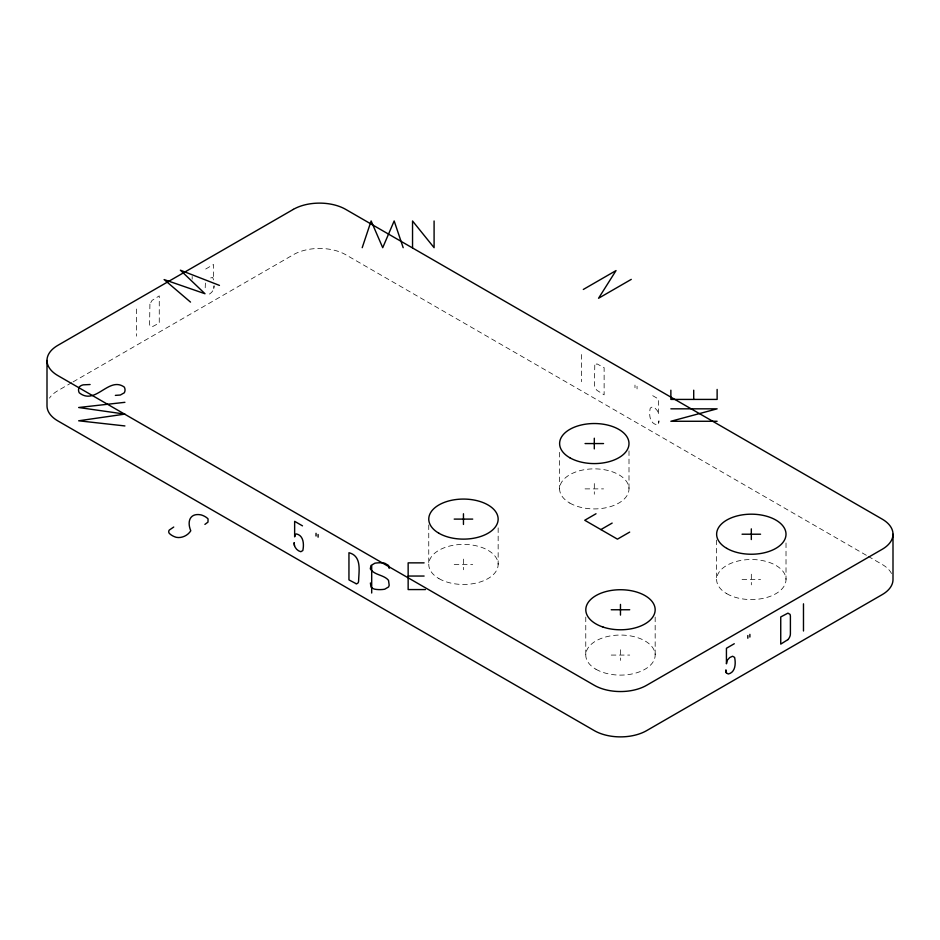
<?xml version="1.0" encoding="UTF-8"?>
<svg xmlns="http://www.w3.org/2000/svg" width="940" height="940" viewBox="0 0 940 940"><rect width="100%" height="100%" fill="white"/><g stroke="black" fill="none" stroke-linecap="round" stroke-linejoin="round"><path stroke-width="0.7" stroke-dasharray="4.7 3.53" d="M213.768 288.733L214.062 285.784C214.367 289.896 211.394 293.903 207.399 294.878L206.201 294.62M658.635 423.447L658.928 420.838L658.635 423.447L656.637 424.716C649.282 423.118 648.976 414.023 650.257 408.101L652.278 406.95L655.168 408.277L657.589 410.956L658.435 414.505L658.435 398.983L650.586 394.447M205.39 283.058L205.096 290.719M205.719 269.016L213.568 264.481L213.568 280.014L212.722 277.453L208.856 278.393M71.769 382.639L57.845 390.676A37.013 21.361 0 0 0 49.456 398.137M73.038 381.91L293.362 254.705A37.013 21.361 0 0 1 345.697 254.705L866.903 555.622M585.056 488.882L603.55 488.882M454.208 564.423L472.714 564.423M742.059 579.534L760.566 579.534M611.223 655.074L629.718 655.074M868.172 556.351L882.155 564.423A37.013 21.361 0 0 1 891.743 574.011M786.016 542.979L786.016 579.534M751.318 574.199L751.318 584.88M716.621 540.053L716.621 579.534M655.168 617.063L655.168 655.074M637.05 386.258L637.05 388.937M634.982 385.071L634.982 387.738M629.001 450.871L629.001 488.882M620.471 649.74L620.471 660.42M594.303 483.548L594.303 494.228M585.773 617.063L585.773 655.074M581.402 354.533L581.402 381.711M559.606 452.328L559.606 488.882M498.153 527.88L498.153 564.423M463.455 559.089L463.455 569.769M428.757 524.955L428.757 564.423M192.171 276.466L192.171 279.145M136.523 309.002L136.523 336.179M149.918 304.125L149.601 323.971A5.675 3.278 -60 0 0 152.045 326.862L159.26 323.055L159.26 295.877L152.045 300.401L149.918 304.125M594.785 365.12L594.48 384.613A5.675 3.278 60 0 0 596.912 390.312L604.126 394.835L604.126 367.657L596.912 363.851L594.785 365.12M595.937 669.245A34.698 20.034 0 0 0 653.982 660.268A34.698 20.034 0 0 0 611.493 635.734A34.698 20.034 0 0 0 595.937 669.245M569.769 503.053A34.698 20.034 0 0 0 627.814 494.076A34.698 20.034 0 0 0 585.326 469.542A34.698 20.034 0 0 0 569.769 503.053M726.784 593.704A34.698 20.034 0 0 0 784.83 584.727A34.698 20.034 0 0 0 742.341 560.193A34.698 20.034 0 0 0 726.784 593.704M438.921 578.594A34.698 20.034 0 0 0 496.966 569.616A34.698 20.034 0 0 0 454.478 545.082A34.698 20.034 0 0 0 438.921 578.594"/><path stroke-width="1.41" d="M362.206 247.69L371.136 220.947L382.721 247.69L394.166 220.947L403.178 247.69M583.317 289.461L616.029 270.579L598.557 298.262L631.269 279.38M173.736 527.035L169.27 530.078A7.414 4.289 0 0 0 169.247 533.297A17.061 9.847 0 0 0 176.179 537.304C181.702 538.456 187.918 535.483 190.785 530.771C186.825 521.477 189.974 512.653 201.113 514.897A17.061 9.847 0 0 1 208.057 518.904L207.987 522.123L204.897 524.403M596.019 513.745L584.739 520.266L617.451 539.149L629.683 532.087M600.883 529.584L612.163 523.075M734.281 643.736L726.432 648.271L726.432 663.805L727.278 660.244L729.698 657.565L732.601 656.238L734.61 657.401C735.891 663.311 735.585 672.417 728.23 674.004L726.232 672.735L725.939 670.126L726.232 672.735M124.914 402.32L78.654 407.514L124.914 414.105L78.654 420.791L124.914 425.938M90.099 384.519L83.213 384.848A7.414 4.289 0 0 0 79.254 387.115A17.061 9.847 0 0 0 79.254 392.779C95.551 405.916 108.699 375.859 124.315 387.115A17.061 9.847 0 0 1 124.315 392.779L120.332 395.035L115.362 395.376M670.866 408.829L717.126 408.829L670.866 421.273L717.126 421.273M585.056 443.562L603.55 443.562M454.208 519.103L472.714 519.103M742.059 534.214L760.566 534.214M424.105 562.86L408.148 562.86L408.148 589.568L425.456 589.568M408.148 576.044L424.105 576.044M611.223 609.755L629.718 609.755M219.443 285.396L180.374 270.18L205.002 293.738L164.112 279.568L190.514 302.104M302.492 525.86L294.643 521.324L294.643 536.857L295.501 534.296L296.523 533.944C303.808 535.659 304.102 544.624 302.821 550.546L300.812 551.721C296.817 550.746 293.844 546.739 294.149 542.627L294.443 545.576M893 534.214L893 579.534A37.013 21.361 0 0 1 882.155 594.644L646.638 730.627A37.013 21.361 0 0 1 594.303 730.627L57.845 420.897A37.013 21.361 0 0 1 47 405.786L47 360.466M803.477 603.821L803.477 630.999M751.318 528.868L751.318 539.548M749.885 634.359L749.885 637.038M747.829 635.546L747.829 638.225M717.126 389.43L717.126 399.418L670.866 399.418L670.866 390.206M693.708 390.206L693.708 399.418M620.471 604.408L620.471 615.089M594.303 438.216L594.303 448.897M463.455 513.757L463.455 524.449M434.092 220.982L434.092 247.69L412.543 220.982L412.543 247.69M389.195 568.371L388.596 565.504L384.707 563.201A17.061 9.847 0 0 0 374.896 563.201L370.971 565.504L370.313 568.829C374.19 575.268 383.837 574.645 388.502 580.309L389.195 585.244L388.596 586.936L384.707 589.216A17.061 9.847 0 0 1 374.896 589.216A7.414 4.289 0 0 1 370.971 586.936L370.407 582.965M371.688 565.845L371.688 593.023M318.096 534.508L318.096 537.175M316.04 533.309L316.04 535.988M787.955 639.6L780.741 644.123L780.741 616.945L787.955 613.139L790.082 614.408L790.399 616.029L790.399 633.901A5.675 3.278 -60 0 1 787.955 639.6M293.362 209.373L57.845 345.356A37.013 21.361 0 0 0 57.845 375.577L594.303 685.295A37.013 21.361 0 0 0 646.638 685.295L882.155 549.324A37.013 21.361 0 0 0 882.155 519.103L345.697 209.373A37.013 21.361 0 0 0 293.362 209.373M356.166 583.705L348.952 579.898L348.952 552.72C361.994 556.057 358.892 570.85 358.61 580.814A5.675 3.278 60 0 1 356.166 583.705M603.127 627.098A34.698 20.034 0 0 0 655.168 609.755A34.698 20.034 0 0 0 603.127 592.412A34.698 20.034 0 0 0 603.127 627.098M569.769 457.721A34.698 20.034 0 0 0 627.814 448.744A34.698 20.034 0 0 0 585.326 424.21A34.698 20.034 0 0 0 569.769 457.721M726.784 548.373A34.698 20.034 0 0 0 784.83 539.395A34.698 20.034 0 0 0 742.341 514.861A34.698 20.034 0 0 0 726.784 548.373M438.921 533.262A34.698 20.034 0 0 0 496.966 524.285A34.698 20.034 0 0 0 454.478 499.751A34.698 20.034 0 0 0 438.921 533.262"/></g></svg>
